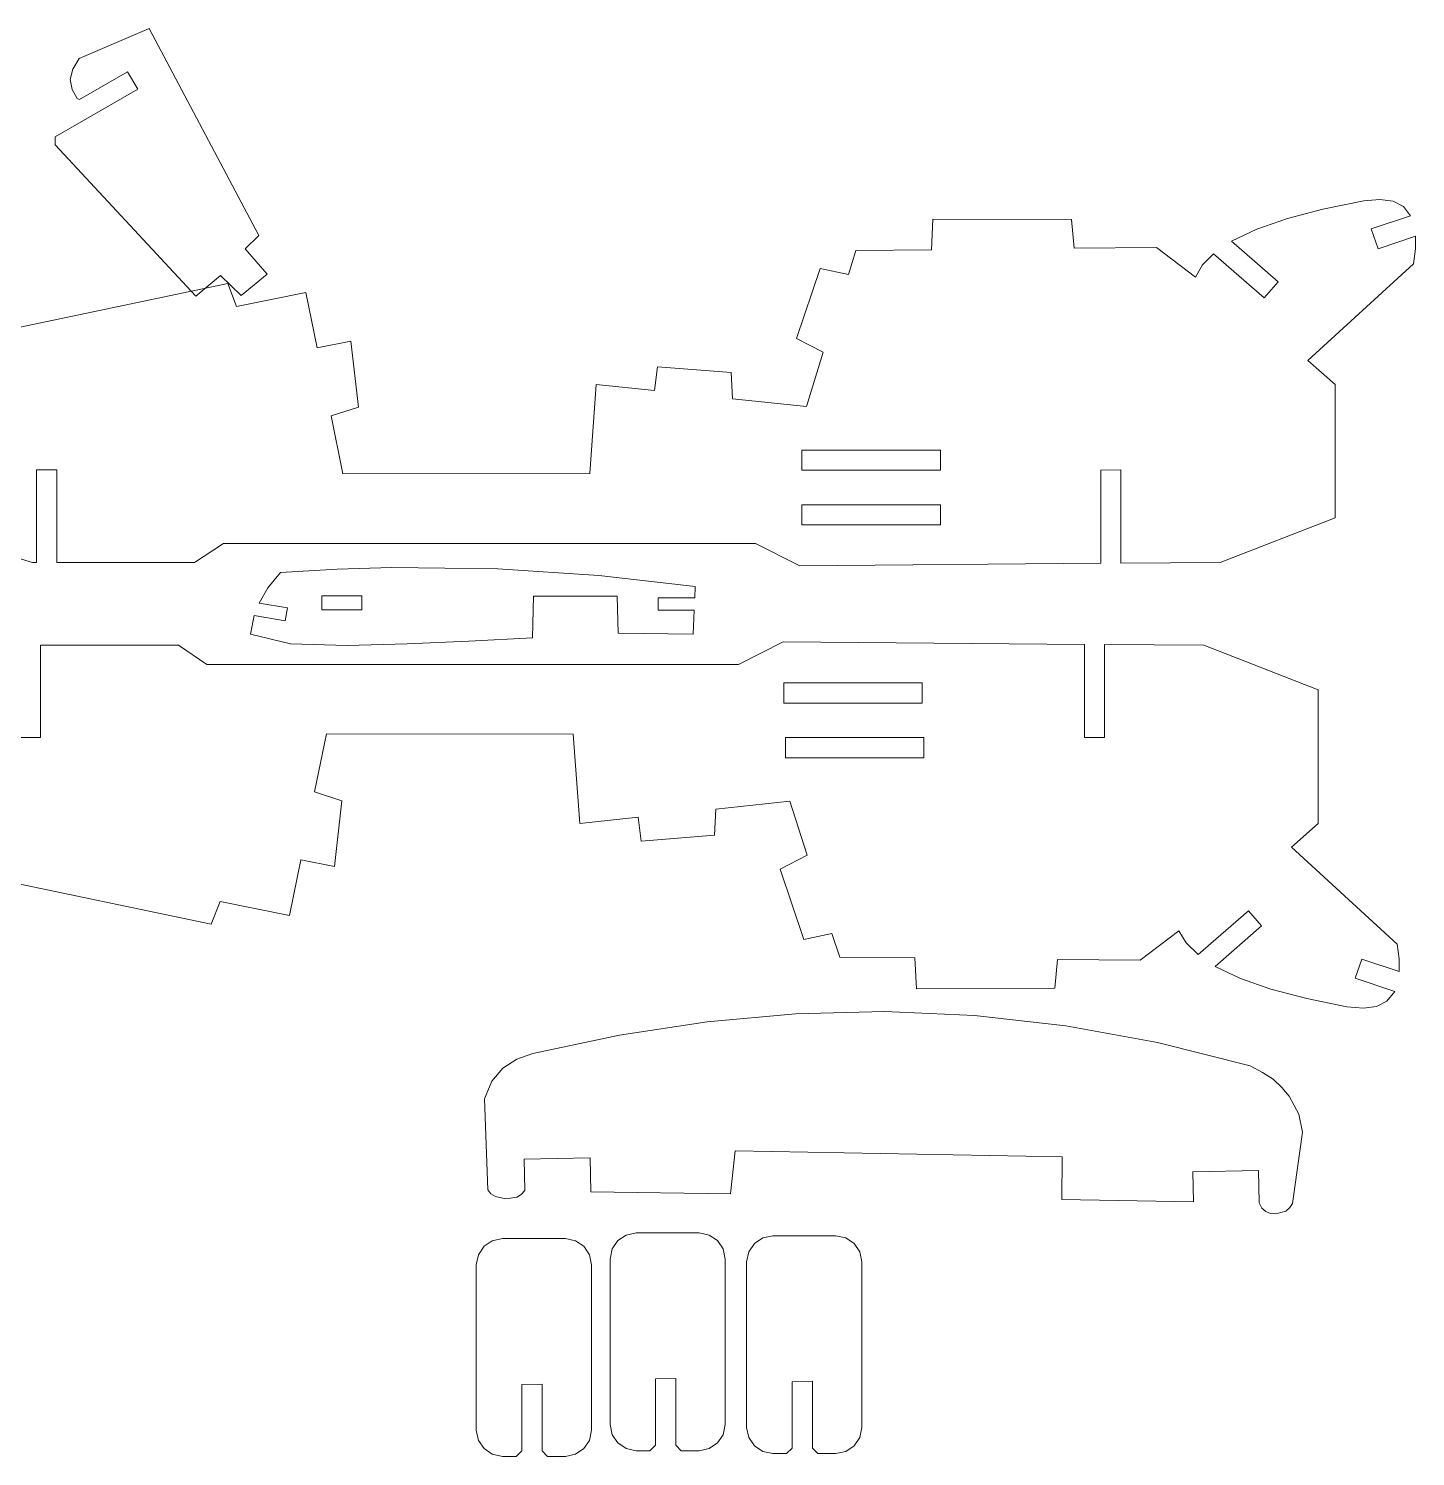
# Model space of a CAD drawing. Header units: millimetres. Extents: x -278 to 544, y 0 to 574.
# Drawn here: x -90.4 to 115.8, y 55.7 to 268.1 of the extents above; entities that cross this region are included whole.
import ezdxf

# ---------------------------------------------------------------- set-up
doc = ezdxf.new("R2010")
doc.units = ezdxf.units.MM
doc.header["$MEASUREMENT"] = 0
doc.layers.add('Camada 1', color=7, linetype='Continuous')

msp = doc.modelspace()

# ---------------------------------------------------------------- linework, layer by layer
at = {"layer": 'Camada 1', "color": 250, "lineweight": 9}
for points, knots in [([(-86.4839, 251.9844), (-86.4839, 251.9844), (-74.1992, 259.0551), (-74.1992, 259.0551), (-74.1992, 259.0551), (-74.1992, 259.0551), (-75.6957, 261.6552), (-75.6957, 261.6552), (-75.6957, 261.6552), (-75.6957, 261.6552), (-82.8592, 257.532), (-82.8592, 257.532), (-82.8592, 257.532), (-82.8592, 257.532), (-83.2064, 257.6768), (-83.2064, 257.6768), (-83.2064, 257.6768), (-83.2064, 257.6768), (-83.9664, 259.039), (-83.9664, 259.039), (-83.9664, 259.039), (-83.9664, 259.039), (-84.2287, 260.5067), (-84.2287, 260.5067), (-84.2287, 260.5067), (-84.2287, 260.5067), (-83.8389, 262.0469), (-83.8389, 262.0469), (-83.8389, 262.0469), (-83.8389, 262.0469), (-82.9174, 263.6345), (-82.9174, 263.6345), (-82.9174, 263.6345), (-82.9174, 263.6345), (-72.4813, 268.077), (-72.4813, 268.077), (-72.4813, 268.077), (-72.4813, 268.077), (-56.1835, 237.307), (-56.1835, 237.307), (-56.1835, 237.307), (-56.1835, 237.307), (-58.197, 235.3292), (-58.197, 235.3292), (-58.197, 235.3292), (-58.197, 235.3292), (-54.9692, 231.5531), (-54.9692, 231.5531), (-54.9692, 231.5531), (-54.9692, 231.5531), (-58.836, 228.4042), (-58.836, 228.4042), (-58.836, 228.4042), (-58.836, 228.4042), (-61.8989, 231.3698), (-61.8989, 231.3698), (-61.8989, 231.3698), (-61.8989, 231.3698), (-65.5517, 228.2998), (-65.5517, 228.2998), (-65.5517, 228.2998), (-65.5517, 228.2998), (-86.4986, 250.7889), (-86.4986, 250.7889), (-86.4986, 250.7889), (-86.4986, 250.7889), (-86.4839, 251.9844), (-86.4839, 251.9844)], [0, 0, 0, 0, 0.05555556, 0.05555556, 0.05555556, 0.05555556, 0.11111111, 0.11111111, 0.11111111, 0.11111111, 0.16666667, 0.16666667, 0.16666667, 0.16666667, 0.22222222, 0.22222222, 0.22222222, 0.22222222, 0.27777778, 0.27777778, 0.27777778, 0.27777778, 0.33333333, 0.33333333, 0.33333333, 0.33333333, 0.38888889, 0.38888889, 0.38888889, 0.38888889, 0.44444444, 0.44444444, 0.44444444, 0.44444444, 0.5, 0.5, 0.5, 0.5, 0.55555556, 0.55555556, 0.55555556, 0.55555556, 0.61111111, 0.61111111, 0.61111111, 0.61111111, 0.66666667, 0.66666667, 0.66666667, 0.66666667, 0.72222222, 0.72222222, 0.72222222, 0.72222222, 0.77777778, 0.77777778, 0.77777778, 0.77777778, 0.83333333, 0.83333333, 0.83333333, 0.83333333, 0.88888889, 0.88888889, 0.88888889, 0.88888889, 1, 1, 1, 1]), ([(-93.5547, 223.2935), (-93.5547, 223.2935), (-60.7992, 230.1455), (-60.7992, 230.1455), (-60.7992, 230.1455), (-60.7992, 230.1455), (-59.5032, 226.76), (-59.5032, 226.76), (-59.5032, 226.76), (-59.5032, 226.76), (-49.1847, 228.8495), (-49.1847, 228.8495), (-49.1847, 228.8495), (-49.1847, 228.8495), (-47.5182, 220.6205), (-47.5182, 220.6205), (-47.5182, 220.6205), (-47.5182, 220.6205), (-42.5172, 221.573), (-42.5172, 221.573), (-42.5172, 221.573), (-42.5172, 221.573), (-41.3532, 211.784), (-41.3532, 211.784), (-41.3532, 211.784), (-41.3532, 211.784), (-45.4542, 210.488), (-45.4542, 210.488), (-45.4542, 210.488), (-45.4542, 210.488), (-43.6812, 201.8615), (-43.6812, 201.8615), (-43.6812, 201.8615), (-43.6812, 201.8615), (-6.9837, 201.9155), (-6.9837, 201.9155), (-6.9837, 201.9155), (-6.9837, 201.9155), (-6.0312, 215.171), (-6.0312, 215.171), (-6.0312, 215.171), (-6.0312, 215.171), (2.6478, 214.271), (2.6478, 214.271), (2.6478, 214.271), (2.6478, 214.271), (3.0963, 217.79), (3.0963, 217.79), (3.0963, 217.79), (3.0963, 217.79), (14.0508, 216.917), (14.0508, 216.917), (14.0508, 216.917), (14.0508, 216.917), (14.2353, 213.0275), (14.2353, 213.0275), (14.2353, 213.0275), (14.2353, 213.0275), (25.2423, 211.8905), (25.2423, 211.8905), (25.2423, 211.8905), (25.2423, 211.8905), (27.7563, 219.9335), (27.7563, 219.9335), (27.7563, 219.9335), (27.7563, 219.9335), (23.7603, 221.9705), (23.7603, 221.9705), (23.7603, 221.9705), (23.7603, 221.9705), (27.3063, 232.421), (27.3063, 232.421), (27.3063, 232.421), (27.3063, 232.421), (31.5138, 231.5225), (31.5138, 231.5225), (31.5138, 231.5225), (31.5138, 231.5225), (32.5983, 235.067), (32.5983, 235.067), (32.5983, 235.067), (32.5983, 235.067), (43.8423, 235.1735), (43.8423, 235.1735), (43.8423, 235.1735), (43.8423, 235.1735), (44.0283, 239.75), (44.0283, 239.75), (44.0283, 239.75), (44.0283, 239.75), (64.6398, 239.6705), (64.6398, 239.6705), (64.6398, 239.6705), (64.6398, 239.6705), (65.0628, 235.4105), (65.0628, 235.4105), (65.0628, 235.4105), (65.0628, 235.4105), (77.3133, 235.517), (77.3133, 235.517), (77.3133, 235.517), (77.3133, 235.517), (83.1063, 231.125), (83.1063, 231.125), (83.1063, 231.125), (83.1063, 231.125), (84.1653, 232.9235), (84.1653, 232.9235), (84.1653, 232.9235), (84.1653, 232.9235), (85.7793, 234.5915), (85.7793, 234.5915), (85.7793, 234.5915), (85.7793, 234.5915), (93.3198, 228.029), (93.3198, 228.029), (93.3198, 228.029), (93.3198, 228.029), (95.4108, 230.411), (95.4108, 230.411), (95.4108, 230.411), (95.4108, 230.411), (88.4778, 236.4425), (88.4778, 236.4425), (88.4778, 236.4425), (88.4778, 236.4425), (92.2353, 238.2425), (92.2353, 238.2425), (92.2353, 238.2425), (92.2353, 238.2425), (96.7593, 239.8295), (96.7593, 239.8295), (96.7593, 239.8295), (96.7593, 239.8295), (102.0513, 241.205), (102.0513, 241.205), (102.0513, 241.205), (102.0513, 241.205), (108.1098, 242.4485), (108.1098, 242.4485), (108.1098, 242.4485), (108.1098, 242.4485), (110.5173, 242.6615), (110.5173, 242.6615), (110.5173, 242.6615), (110.5173, 242.6615), (112.5018, 242.396), (112.5018, 242.396), (112.5018, 242.396), (112.5018, 242.396), (114.0108, 241.6025), (114.0108, 241.6025), (114.0108, 241.6025), (114.0108, 241.6025), (115.0953, 240.2525), (115.0953, 240.2525), (115.0953, 240.2525), (115.0953, 240.2525), (109.2483, 238.295), (109.2483, 238.295), (109.2483, 238.295), (109.2483, 238.295), (110.2533, 235.3325), (110.2533, 235.3325), (110.2533, 235.3325), (110.2533, 235.3325), (115.8093, 237.2105), (115.8093, 237.2105), (115.8093, 237.2105), (115.8093, 237.2105), (115.8093, 235.3055), (115.8093, 235.3055), (115.8093, 235.3055), (115.8093, 235.3055), (115.5183, 233.1095), (115.5183, 233.1095), (115.5183, 233.1095), (115.5183, 233.1095), (99.8283, 218.7155), (99.8283, 218.7155), (99.8283, 218.7155), (99.8283, 218.7155), (103.8498, 215.171), (103.8498, 215.171), (103.8498, 215.171), (103.8498, 215.171), (103.8498, 195.3005), (103.8498, 195.3005), (103.8498, 195.3005), (103.8498, 195.3005), (86.7843, 188.66), (86.7843, 188.66), (86.7843, 188.66), (86.7843, 188.66), (72.0131, 188.5568), (72.0131, 188.5568), (72.0131, 188.5568), (72.0131, 188.5568), (72.0131, 202.4435), (72.0131, 202.4435), (72.0131, 202.4435), (72.0131, 202.4435), (69.0131, 202.4237), (69.0131, 202.4237), (69.0131, 202.4237), (69.0131, 202.4237), (69.0131, 188.5551), (69.0131, 188.5551), (69.0131, 188.5551), (69.0131, 188.5551), (24.2643, 188.183), (24.2643, 188.183), (24.2643, 188.183), (24.2643, 188.183), (17.6493, 191.5175), (17.6493, 191.5175), (17.6493, 191.5175), (17.6493, 191.5175), (-61.4607, 191.5175), (-61.4607, 191.5175), (-61.4607, 191.5175), (-61.4607, 191.5175), (-65.7477, 188.66), (-65.7477, 188.66), (-65.7477, 188.66), (-65.7477, 188.66), (-86.2339, 188.6732), (-86.2339, 188.6732), (-86.2339, 188.6732), (-86.2339, 188.6732), (-86.2339, 202.4435), (-86.2339, 202.4435), (-86.2339, 202.4435), (-86.2339, 202.4435), (-89.2339, 202.4435), (-89.2339, 202.4435), (-89.2339, 202.4435), (-89.2339, 202.4435), (-89.2339, 188.66), (-89.2339, 188.66), (-89.2339, 188.66), (-89.2339, 188.66), (-89.8512, 188.66), (-89.8512, 188.66), (-89.8512, 188.66), (-89.8512, 188.66), (-116.4147, 196.703), (-116.4147, 196.703), (-116.4147, 196.703), (-116.4147, 196.703), (-116.4147, 215.171), (-116.4147, 215.171), (-116.4147, 215.171), (-116.4147, 215.171), (-93.5547, 219.722), (-93.5547, 219.722), (-93.5547, 219.722), (-93.5547, 219.722), (-93.5547, 223.2935), (-93.5547, 223.2935)], [0, 0, 0, 0, 0.01515152, 0.01515152, 0.01515152, 0.01515152, 0.03030303, 0.03030303, 0.03030303, 0.03030303, 0.04545455, 0.04545455, 0.04545455, 0.04545455, 0.06060606, 0.06060606, 0.06060606, 0.06060606, 0.07575758, 0.07575758, 0.07575758, 0.07575758, 0.09090909, 0.09090909, 0.09090909, 0.09090909, 0.10606061, 0.10606061, 0.10606061, 0.10606061, 0.12121212, 0.12121212, 0.12121212, 0.12121212, 0.13636364, 0.13636364, 0.13636364, 0.13636364, 0.15151515, 0.15151515, 0.15151515, 0.15151515, 0.16666667, 0.16666667, 0.16666667, 0.16666667, 0.18181818, 0.18181818, 0.18181818, 0.18181818, 0.1969697, 0.1969697, 0.1969697, 0.1969697, 0.21212121, 0.21212121, 0.21212121, 0.21212121, 0.22727273, 0.22727273, 0.22727273, 0.22727273, 0.24242424, 0.24242424, 0.24242424, 0.24242424, 0.25757576, 0.25757576, 0.25757576, 0.25757576, 0.27272727, 0.27272727, 0.27272727, 0.27272727, 0.28787879, 0.28787879, 0.28787879, 0.28787879, 0.3030303, 0.3030303, 0.3030303, 0.3030303, 0.31818182, 0.31818182, 0.31818182, 0.31818182, 0.33333333, 0.33333333, 0.33333333, 0.33333333, 0.34848485, 0.34848485, 0.34848485, 0.34848485, 0.36363636, 0.36363636, 0.36363636, 0.36363636, 0.37878788, 0.37878788, 0.37878788, 0.37878788, 0.39393939, 0.39393939, 0.39393939, 0.39393939, 0.40909091, 0.40909091, 0.40909091, 0.40909091, 0.42424242, 0.42424242, 0.42424242, 0.42424242, 0.43939394, 0.43939394, 0.43939394, 0.43939394, 0.45454545, 0.45454545, 0.45454545, 0.45454545, 0.46969697, 0.46969697, 0.46969697, 0.46969697, 0.48484848, 0.48484848, 0.48484848, 0.48484848, 0.5, 0.5, 0.5, 0.5, 0.51515152, 0.51515152, 0.51515152, 0.51515152, 0.53030303, 0.53030303, 0.53030303, 0.53030303, 0.54545455, 0.54545455, 0.54545455, 0.54545455, 0.56060606, 0.56060606, 0.56060606, 0.56060606, 0.57575758, 0.57575758, 0.57575758, 0.57575758, 0.59090909, 0.59090909, 0.59090909, 0.59090909, 0.60606061, 0.60606061, 0.60606061, 0.60606061, 0.62121212, 0.62121212, 0.62121212, 0.62121212, 0.63636364, 0.63636364, 0.63636364, 0.63636364, 0.65151515, 0.65151515, 0.65151515, 0.65151515, 0.66666667, 0.66666667, 0.66666667, 0.66666667, 0.68181818, 0.68181818, 0.68181818, 0.68181818, 0.6969697, 0.6969697, 0.6969697, 0.6969697, 0.71212121, 0.71212121, 0.71212121, 0.71212121, 0.72727273, 0.72727273, 0.72727273, 0.72727273, 0.74242424, 0.74242424, 0.74242424, 0.74242424, 0.75757576, 0.75757576, 0.75757576, 0.75757576, 0.77272727, 0.77272727, 0.77272727, 0.77272727, 0.78787879, 0.78787879, 0.78787879, 0.78787879, 0.8030303, 0.8030303, 0.8030303, 0.8030303, 0.81818182, 0.81818182, 0.81818182, 0.81818182, 0.83333333, 0.83333333, 0.83333333, 0.83333333, 0.84848485, 0.84848485, 0.84848485, 0.84848485, 0.86363636, 0.86363636, 0.86363636, 0.86363636, 0.87878788, 0.87878788, 0.87878788, 0.87878788, 0.89393939, 0.89393939, 0.89393939, 0.89393939, 0.90909091, 0.90909091, 0.90909091, 0.90909091, 0.92424242, 0.92424242, 0.92424242, 0.92424242, 0.93939394, 0.93939394, 0.93939394, 0.93939394, 0.95454545, 0.95454545, 0.95454545, 0.95454545, 0.96969697, 0.96969697, 0.96969697, 0.96969697, 1, 1, 1, 1]), ([(24.5553, 205.3993), (24.5553, 205.3993), (45.1653, 205.3993), (45.1653, 205.3993), (45.1653, 205.3993), (45.1653, 205.3993), (45.1653, 202.3993), (45.1653, 202.3993), (45.1653, 202.3993), (45.1653, 202.3993), (24.5553, 202.3993), (24.5553, 202.3993), (24.5553, 202.3993), (24.5553, 202.3993), (24.5553, 205.3993), (24.5553, 205.3993)], [0, 0, 0, 0, 0.2, 0.2, 0.2, 0.2, 0.4, 0.4, 0.4, 0.4, 0.6, 0.6, 0.6, 0.6, 1, 1, 1, 1]), ([(24.5553, 197.2768), (24.5553, 197.2768), (45.1653, 197.2768), (45.1653, 197.2768), (45.1653, 197.2768), (45.1653, 197.2768), (45.1653, 194.2768), (45.1653, 194.2768), (45.1653, 194.2768), (45.1653, 194.2768), (24.5553, 194.2768), (24.5553, 194.2768), (24.5553, 194.2768), (24.5553, 194.2768), (24.5553, 197.2768), (24.5553, 197.2768)], [0, 0, 0, 0, 0.2, 0.2, 0.2, 0.2, 0.4, 0.4, 0.4, 0.4, 0.6, 0.6, 0.6, 0.6, 1, 1, 1, 1]), ([(-52.9808, 187.1782), (-52.9808, 187.1782), (-44.5418, 187.7077), (-44.5418, 187.7077), (-44.5418, 187.7077), (-44.5418, 187.7077), (-36.4193, 187.9462), (-36.4193, 187.9462), (-36.4193, 187.9462), (-36.4193, 187.9462), (-20.6498, 187.7602), (-20.6498, 187.7602), (-20.6498, 187.7602), (-20.6498, 187.7602), (-5.6483, 186.7552), (-5.6483, 186.7552), (-5.6483, 186.7552), (-5.6483, 186.7552), (8.7187, 185.0887), (8.7187, 185.0887), (8.7187, 185.0887), (8.7187, 185.0887), (8.6392, 183.4477), (8.6392, 183.4477), (8.6392, 183.4477), (8.6392, 183.4477), (3.1897, 183.4477), (3.1897, 183.4477), (3.1897, 183.4477), (3.1897, 183.4477), (3.1897, 181.5697), (3.1897, 181.5697), (3.1897, 181.5697), (3.1897, 181.5697), (8.5342, 181.5697), (8.5342, 181.5697), (8.5342, 181.5697), (8.5342, 181.5697), (8.4022, 177.9967), (8.4022, 177.9967), (8.4022, 177.9967), (8.4022, 177.9967), (-2.7638, 178.1557), (-2.7638, 178.1557), (-2.7638, 178.1557), (-2.7638, 178.1557), (-2.9228, 183.6592), (-2.9228, 183.6592), (-2.9228, 183.6592), (-2.9228, 183.6592), (-15.3578, 183.6592), (-15.3578, 183.6592), (-15.3578, 183.6592), (-15.3578, 183.6592), (-15.4898, 177.4942), (-15.4898, 177.4942), (-15.4898, 177.4942), (-15.4898, 177.4942), (-24.9353, 176.9647), (-24.9353, 176.9647), (-24.9353, 176.9647), (-24.9353, 176.9647), (-34.1438, 176.5687), (-34.1438, 176.5687), (-34.1438, 176.5687), (-34.1438, 176.5687), (-43.0598, 176.3572), (-43.0598, 176.3572), (-43.0598, 176.3572), (-43.0598, 176.3572), (-51.5003, 176.5687), (-51.5003, 176.5687), (-51.5003, 176.5687), (-51.5003, 176.5687), (-57.4523, 177.9967), (-57.4523, 177.9967), (-57.4523, 177.9967), (-57.4523, 177.9967), (-56.8703, 180.8017), (-56.8703, 180.8017), (-56.8703, 180.8017), (-56.8703, 180.8017), (-52.2668, 180.0082), (-52.2668, 180.0082), (-52.2668, 180.0082), (-52.2668, 180.0082), (-51.9233, 181.9132), (-51.9233, 181.9132), (-51.9233, 181.9132), (-51.9233, 181.9132), (-56.1563, 182.6272), (-56.1563, 182.6272), (-56.1563, 182.6272), (-56.1563, 182.6272), (-54.8333, 184.9297), (-54.8333, 184.9297), (-54.8333, 184.9297), (-54.8333, 184.9297), (-52.9808, 187.1782), (-52.9808, 187.1782)], [0, 0, 0, 0, 0.03846154, 0.03846154, 0.03846154, 0.03846154, 0.07692308, 0.07692308, 0.07692308, 0.07692308, 0.11538462, 0.11538462, 0.11538462, 0.11538462, 0.15384615, 0.15384615, 0.15384615, 0.15384615, 0.19230769, 0.19230769, 0.19230769, 0.19230769, 0.23076923, 0.23076923, 0.23076923, 0.23076923, 0.26923077, 0.26923077, 0.26923077, 0.26923077, 0.30769231, 0.30769231, 0.30769231, 0.30769231, 0.34615385, 0.34615385, 0.34615385, 0.34615385, 0.38461538, 0.38461538, 0.38461538, 0.38461538, 0.42307692, 0.42307692, 0.42307692, 0.42307692, 0.46153846, 0.46153846, 0.46153846, 0.46153846, 0.5, 0.5, 0.5, 0.5, 0.53846154, 0.53846154, 0.53846154, 0.53846154, 0.57692308, 0.57692308, 0.57692308, 0.57692308, 0.61538462, 0.61538462, 0.61538462, 0.61538462, 0.65384615, 0.65384615, 0.65384615, 0.65384615, 0.69230769, 0.69230769, 0.69230769, 0.69230769, 0.73076923, 0.73076923, 0.73076923, 0.73076923, 0.76923077, 0.76923077, 0.76923077, 0.76923077, 0.80769231, 0.80769231, 0.80769231, 0.80769231, 0.84615385, 0.84615385, 0.84615385, 0.84615385, 0.88461538, 0.88461538, 0.88461538, 0.88461538, 0.92307692, 0.92307692, 0.92307692, 0.92307692, 1, 1, 1, 1]), ([(-46.8173, 183.7117), (-46.8173, 183.7117), (-40.8638, 183.7117), (-40.8638, 183.7117), (-40.8638, 183.7117), (-40.8638, 183.7117), (-40.8638, 181.6222), (-40.8638, 181.6222), (-40.8638, 181.6222), (-40.8638, 181.6222), (-46.8173, 181.6222), (-46.8173, 181.6222), (-46.8173, 181.6222), (-46.8173, 181.6222), (-46.8173, 183.7117), (-46.8173, 183.7117)], [0, 0, 0, 0, 0.2, 0.2, 0.2, 0.2, 0.4, 0.4, 0.4, 0.4, 0.6, 0.6, 0.6, 0.6, 1, 1, 1, 1]), ([(-118.8495, 149.8726), (-118.8495, 149.8726), (-118.8495, 168.3406), (-118.8495, 168.3406), (-118.8495, 168.3406), (-118.8495, 168.3406), (-92.337, 176.3836), (-92.337, 176.3836), (-92.337, 176.3836), (-92.337, 176.3836), (-91.6417, 176.3968), (-91.6417, 176.3968), (-91.6417, 176.3968), (-91.6417, 176.3968), (-91.6417, 162.6511), (-91.6417, 162.6511), (-91.6417, 162.6511), (-91.6417, 162.6511), (-88.6417, 162.6511), (-88.6417, 162.6511), (-88.6417, 162.6511), (-88.6417, 162.6511), (-88.6417, 176.3836), (-88.6417, 176.3836), (-88.6417, 176.3836), (-88.6417, 176.3836), (-68.1555, 176.3836), (-68.1555, 176.3836), (-68.1555, 176.3836), (-68.1555, 176.3836), (-63.921, 173.5261), (-63.921, 173.5261), (-63.921, 173.5261), (-63.921, 173.5261), (15.162, 173.5261), (15.162, 173.5261), (15.162, 173.5261), (15.162, 173.5261), (21.804, 176.8591), (21.804, 176.8591), (21.804, 176.8591), (21.804, 176.8591), (66.579, 176.4886), (66.579, 176.4886), (66.579, 176.4886), (66.579, 176.4886), (66.579, 162.6511), (66.579, 162.6511), (66.579, 162.6511), (66.579, 162.6511), (69.579, 162.6511), (69.579, 162.6511), (69.579, 162.6511), (69.579, 162.6511), (69.579, 176.4754), (69.579, 176.4754), (69.579, 176.4754), (69.579, 176.4754), (84.351, 176.3836), (84.351, 176.3836), (84.351, 176.3836), (84.351, 176.3836), (101.364, 169.7416), (101.364, 169.7416), (101.364, 169.7416), (101.364, 169.7416), (101.364, 149.8726), (101.364, 149.8726), (101.364, 149.8726), (101.364, 149.8726), (97.395, 146.3266), (97.395, 146.3266), (97.395, 146.3266), (97.395, 146.3266), (113.085, 131.9326), (113.085, 131.9326), (113.085, 131.9326), (113.085, 131.9326), (113.376, 129.7366), (113.376, 129.7366), (113.376, 129.7366), (113.376, 129.7366), (113.376, 127.8586), (113.376, 127.8586), (113.376, 127.8586), (113.376, 127.8586), (107.82, 129.7111), (107.82, 129.7111), (107.82, 129.7111), (107.82, 129.7111), (106.8554, 126.8705), (106.8554, 126.8705), (106.8554, 126.8705), (106.8554, 126.8705), (112.7198, 124.8677), (112.7198, 124.8677), (112.7198, 124.8677), (112.7198, 124.8677), (111.5505, 123.4396), (111.5505, 123.4396), (111.5505, 123.4396), (111.5505, 123.4396), (110.0415, 122.6461), (110.0415, 122.6461), (110.0415, 122.6461), (110.0415, 122.6461), (108.084, 122.3821), (108.084, 122.3821), (108.084, 122.3821), (108.084, 122.3821), (105.624, 122.5936), (105.624, 122.5936), (105.624, 122.5936), (105.624, 122.5936), (99.6435, 123.8371), (99.6435, 123.8371), (99.6435, 123.8371), (99.6435, 123.8371), (94.326, 125.2126), (94.326, 125.2126), (94.326, 125.2126), (94.326, 125.2126), (89.775, 126.7996), (89.775, 126.7996), (89.775, 126.7996), (89.775, 126.7996), (86.0445, 128.5996), (86.0445, 128.5996), (86.0445, 128.5996), (86.0445, 128.5996), (92.9235, 134.6326), (92.9235, 134.6326), (92.9235, 134.6326), (92.9235, 134.6326), (90.9591, 136.8983), (90.9591, 136.8983), (90.9591, 136.8983), (90.9591, 136.8983), (83.5085, 130.3674), (83.5085, 130.3674), (83.5085, 130.3674), (83.5085, 130.3674), (81.732, 132.1186), (81.732, 132.1186), (81.732, 132.1186), (81.732, 132.1186), (80.6205, 133.9171), (80.6205, 133.9171), (80.6205, 133.9171), (80.6205, 133.9171), (74.8785, 129.5251), (74.8785, 129.5251), (74.8785, 129.5251), (74.8785, 129.5251), (62.6025, 129.6316), (62.6025, 129.6316), (62.6025, 129.6316), (62.6025, 129.6316), (62.1795, 125.3716), (62.1795, 125.3716), (62.1795, 125.3716), (62.1795, 125.3716), (41.6205, 125.2921), (41.6205, 125.2921), (41.6205, 125.2921), (41.6205, 125.2921), (41.3565, 129.8701), (41.3565, 129.8701), (41.3565, 129.8701), (41.3565, 129.8701), (30.1905, 129.9751), (30.1905, 129.9751), (30.1905, 129.9751), (30.1905, 129.9751), (29.0265, 133.5211), (29.0265, 133.5211), (29.0265, 133.5211), (29.0265, 133.5211), (24.873, 132.6211), (24.873, 132.6211), (24.873, 132.6211), (24.873, 132.6211), (21.327, 143.0716), (21.327, 143.0716), (21.327, 143.0716), (21.327, 143.0716), (25.3485, 145.1356), (25.3485, 145.1356), (25.3485, 145.1356), (25.3485, 145.1356), (22.7565, 153.1786), (22.7565, 153.1786), (22.7565, 153.1786), (22.7565, 153.1786), (11.7765, 152.0146), (11.7765, 152.0146), (11.7765, 152.0146), (11.7765, 152.0146), (11.5905, 148.1251), (11.5905, 148.1251), (11.5905, 148.1251), (11.5905, 148.1251), (0.663, 147.2521), (0.663, 147.2521), (0.663, 147.2521), (0.663, 147.2521), (0.213, 150.7981), (0.213, 150.7981), (0.213, 150.7981), (0.213, 150.7981), (-8.4645, 149.8726), (-8.4645, 149.8726), (-8.4645, 149.8726), (-8.4645, 149.8726), (-9.444, 163.1281), (-9.444, 163.1281), (-9.444, 163.1281), (-9.444, 163.1281), (-46.1415, 163.1806), (-46.1415, 163.1806), (-46.1415, 163.1806), (-46.1415, 163.1806), (-47.8875, 154.5556), (-47.8875, 154.5556), (-47.8875, 154.5556), (-47.8875, 154.5556), (-43.839, 153.2581), (-43.839, 153.2581), (-43.839, 153.2581), (-43.839, 153.2581), (-44.9505, 143.4691), (-44.9505, 143.4691), (-44.9505, 143.4691), (-44.9505, 143.4691), (-49.9515, 144.4486), (-49.9515, 144.4486), (-49.9515, 144.4486), (-49.9515, 144.4486), (-51.645, 136.1926), (-51.645, 136.1926), (-51.645, 136.1926), (-51.645, 136.1926), (-61.9365, 138.2836), (-61.9365, 138.2836), (-61.9365, 138.2836), (-61.9365, 138.2836), (-63.2865, 134.8966), (-63.2865, 134.8966), (-63.2865, 134.8966), (-63.2865, 134.8966), (-96.015, 141.7486), (-96.015, 141.7486), (-96.015, 141.7486), (-96.015, 141.7486), (-95.9895, 145.3216), (-95.9895, 145.3216), (-95.9895, 145.3216), (-95.9895, 145.3216), (-118.8495, 149.8726), (-118.8495, 149.8726)], [0, 0, 0, 0, 0.01515152, 0.01515152, 0.01515152, 0.01515152, 0.03030303, 0.03030303, 0.03030303, 0.03030303, 0.04545455, 0.04545455, 0.04545455, 0.04545455, 0.06060606, 0.06060606, 0.06060606, 0.06060606, 0.07575758, 0.07575758, 0.07575758, 0.07575758, 0.09090909, 0.09090909, 0.09090909, 0.09090909, 0.10606061, 0.10606061, 0.10606061, 0.10606061, 0.12121212, 0.12121212, 0.12121212, 0.12121212, 0.13636364, 0.13636364, 0.13636364, 0.13636364, 0.15151515, 0.15151515, 0.15151515, 0.15151515, 0.16666667, 0.16666667, 0.16666667, 0.16666667, 0.18181818, 0.18181818, 0.18181818, 0.18181818, 0.1969697, 0.1969697, 0.1969697, 0.1969697, 0.21212121, 0.21212121, 0.21212121, 0.21212121, 0.22727273, 0.22727273, 0.22727273, 0.22727273, 0.24242424, 0.24242424, 0.24242424, 0.24242424, 0.25757576, 0.25757576, 0.25757576, 0.25757576, 0.27272727, 0.27272727, 0.27272727, 0.27272727, 0.28787879, 0.28787879, 0.28787879, 0.28787879, 0.3030303, 0.3030303, 0.3030303, 0.3030303, 0.31818182, 0.31818182, 0.31818182, 0.31818182, 0.33333333, 0.33333333, 0.33333333, 0.33333333, 0.34848485, 0.34848485, 0.34848485, 0.34848485, 0.36363636, 0.36363636, 0.36363636, 0.36363636, 0.37878788, 0.37878788, 0.37878788, 0.37878788, 0.39393939, 0.39393939, 0.39393939, 0.39393939, 0.40909091, 0.40909091, 0.40909091, 0.40909091, 0.42424242, 0.42424242, 0.42424242, 0.42424242, 0.43939394, 0.43939394, 0.43939394, 0.43939394, 0.45454545, 0.45454545, 0.45454545, 0.45454545, 0.46969697, 0.46969697, 0.46969697, 0.46969697, 0.48484848, 0.48484848, 0.48484848, 0.48484848, 0.5, 0.5, 0.5, 0.5, 0.51515152, 0.51515152, 0.51515152, 0.51515152, 0.53030303, 0.53030303, 0.53030303, 0.53030303, 0.54545455, 0.54545455, 0.54545455, 0.54545455, 0.56060606, 0.56060606, 0.56060606, 0.56060606, 0.57575758, 0.57575758, 0.57575758, 0.57575758, 0.59090909, 0.59090909, 0.59090909, 0.59090909, 0.60606061, 0.60606061, 0.60606061, 0.60606061, 0.62121212, 0.62121212, 0.62121212, 0.62121212, 0.63636364, 0.63636364, 0.63636364, 0.63636364, 0.65151515, 0.65151515, 0.65151515, 0.65151515, 0.66666667, 0.66666667, 0.66666667, 0.66666667, 0.68181818, 0.68181818, 0.68181818, 0.68181818, 0.6969697, 0.6969697, 0.6969697, 0.6969697, 0.71212121, 0.71212121, 0.71212121, 0.71212121, 0.72727273, 0.72727273, 0.72727273, 0.72727273, 0.74242424, 0.74242424, 0.74242424, 0.74242424, 0.75757576, 0.75757576, 0.75757576, 0.75757576, 0.77272727, 0.77272727, 0.77272727, 0.77272727, 0.78787879, 0.78787879, 0.78787879, 0.78787879, 0.8030303, 0.8030303, 0.8030303, 0.8030303, 0.81818182, 0.81818182, 0.81818182, 0.81818182, 0.83333333, 0.83333333, 0.83333333, 0.83333333, 0.84848485, 0.84848485, 0.84848485, 0.84848485, 0.86363636, 0.86363636, 0.86363636, 0.86363636, 0.87878788, 0.87878788, 0.87878788, 0.87878788, 0.89393939, 0.89393939, 0.89393939, 0.89393939, 0.90909091, 0.90909091, 0.90909091, 0.90909091, 0.92424242, 0.92424242, 0.92424242, 0.92424242, 0.93939394, 0.93939394, 0.93939394, 0.93939394, 0.95454545, 0.95454545, 0.95454545, 0.95454545, 0.96969697, 0.96969697, 0.96969697, 0.96969697, 1, 1, 1, 1]), ([(21.8835, 170.7789), (21.8835, 170.7789), (42.441, 170.7789), (42.441, 170.7789), (42.441, 170.7789), (42.441, 170.7789), (42.441, 167.7789), (42.441, 167.7789), (42.441, 167.7789), (42.441, 167.7789), (21.8835, 167.7789), (21.8835, 167.7789), (21.8835, 167.7789), (21.8835, 167.7789), (21.8835, 170.7789), (21.8835, 170.7789)], [0, 0, 0, 0, 0.2, 0.2, 0.2, 0.2, 0.4, 0.4, 0.4, 0.4, 0.6, 0.6, 0.6, 0.6, 1, 1, 1, 1]), ([(22.1205, 162.6429), (22.1205, 162.6429), (42.6795, 162.6429), (42.6795, 162.6429), (42.6795, 162.6429), (42.6795, 162.6429), (42.6795, 159.6429), (42.6795, 159.6429), (42.6795, 159.6429), (42.6795, 159.6429), (22.1205, 159.6429), (22.1205, 159.6429), (22.1205, 159.6429), (22.1205, 159.6429), (22.1205, 162.6429), (22.1205, 162.6429)], [0, 0, 0, 0, 0.2, 0.2, 0.2, 0.2, 0.4, 0.4, 0.4, 0.4, 0.6, 0.6, 0.6, 0.6, 1, 1, 1, 1]), ([(14.6576, 101.1922), (14.6576, 101.1922), (63.2949, 100.2935), (63.2949, 100.2935), (63.2949, 100.2935), (63.2949, 100.2935), (63.2199, 93.9377), (63.2199, 93.9377), (63.2199, 93.9377), (63.2199, 93.9377), (82.821, 93.5896), (82.821, 93.5896), (82.821, 93.5896), (82.821, 93.5896), (82.7017, 98.0627), (82.7017, 98.0627), (82.7017, 98.0627), (82.7017, 98.0627), (92.4719, 98.271), (92.4719, 98.271), (92.4719, 98.271), (92.4719, 98.271), (92.5919, 93.4431), (92.5919, 93.4431), (92.5919, 93.4431), (92.5919, 93.4431), (92.9535, 92.657), (92.9535, 92.657), (92.9535, 92.657), (92.9535, 92.657), (93.581, 92.1683), (93.581, 92.1683), (93.581, 92.1683), (93.581, 92.1683), (94.2712, 91.8691), (94.2712, 91.8691), (94.2712, 91.8691), (94.2712, 91.8691), (95.0633, 91.8008), (95.0633, 91.8008), (95.0633, 91.8008), (95.0633, 91.8008), (96.5187, 92.238), (96.5187, 92.238), (96.5187, 92.238), (96.5187, 92.238), (97.1088, 92.7405), (97.1088, 92.7405), (97.1088, 92.7405), (97.1088, 92.7405), (97.5065, 93.3428), (97.5065, 93.3428), (97.5065, 93.3428), (97.5065, 93.3428), (99.0293, 103.9777), (99.0293, 103.9777), (99.0293, 103.9777), (99.0293, 103.9777), (98.468, 106.6446), (98.468, 106.6446), (98.468, 106.6446), (98.468, 106.6446), (97.0257, 109.3186), (97.0257, 109.3186), (97.0257, 109.3186), (97.0257, 109.3186), (95.9424, 110.6072), (95.9424, 110.6072), (95.9424, 110.6072), (95.9424, 110.6072), (94.6557, 111.8281), (94.6557, 111.8281), (94.6557, 111.8281), (94.6557, 111.8281), (93.0617, 112.863), (93.0617, 112.863), (93.0617, 112.863), (93.0617, 112.863), (91.2474, 113.8111), (91.2474, 113.8111), (91.2474, 113.8111), (91.2474, 113.8111), (77.4297, 117.2923), (77.4297, 117.2923), (77.4297, 117.2923), (77.4297, 117.2923), (63.7986, 119.7918), (63.7986, 119.7918), (63.7986, 119.7918), (63.7986, 119.7918), (50.2589, 121.32), (50.2589, 121.32), (50.2589, 121.32), (50.2589, 121.32), (36.8668, 121.9015), (36.8668, 121.9015), (36.8668, 121.9015), (36.8668, 121.9015), (23.6379, 121.5563), (23.6379, 121.5563), (23.6379, 121.5563), (23.6379, 121.5563), (10.4751, 120.3712), (10.4751, 120.3712), (10.4751, 120.3712), (10.4751, 120.3712), (-2.5495, 118.3865), (-2.5495, 118.3865), (-2.5495, 118.3865), (-2.5495, 118.3865), (-15.4573, 115.6616), (-15.4573, 115.6616), (-15.4573, 115.6616), (-15.4573, 115.6616), (-17.8459, 114.8152), (-17.8459, 114.8152), (-17.8459, 114.8152), (-17.8459, 114.8152), (-19.9077, 113.4635), (-19.9077, 113.4635), (-19.9077, 113.4635), (-19.9077, 113.4635), (-21.5231, 111.5375), (-21.5231, 111.5375), (-21.5231, 111.5375), (-21.5231, 111.5375), (-22.6137, 108.927), (-22.6137, 108.927), (-22.6137, 108.927), (-22.6137, 108.927), (-22.1395, 95.4058), (-22.1395, 95.4058), (-22.1395, 95.4058), (-22.1395, 95.4058), (-21.6751, 94.8135), (-21.6751, 94.8135), (-21.6751, 94.8135), (-21.6751, 94.8135), (-21.0157, 94.401), (-21.0157, 94.401), (-21.0157, 94.401), (-21.0157, 94.401), (-19.4403, 94.0588), (-19.4403, 94.0588), (-19.4403, 94.0588), (-19.4403, 94.0588), (-17.787, 94.319), (-17.787, 94.319), (-17.787, 94.319), (-17.787, 94.319), (-17.1354, 94.7304), (-17.1354, 94.7304), (-17.1354, 94.7304), (-17.1354, 94.7304), (-16.6245, 95.3018), (-16.6245, 95.3018), (-16.6245, 95.3018), (-16.6245, 95.3018), (-16.7162, 99.9635), (-16.7162, 99.9635), (-16.7162, 99.9635), (-16.7162, 99.9635), (-6.9069, 100.1367), (-6.9069, 100.1367), (-6.9069, 100.1367), (-6.9069, 100.1367), (-6.8325, 95.1002), (-6.8325, 95.1002), (-6.8325, 95.1002), (-6.8325, 95.1002), (13.9663, 94.7818), (13.9663, 94.7818), (13.9663, 94.7818), (13.9663, 94.7818), (14.6576, 101.1922), (14.6576, 101.1922)], [0, 0, 0, 0, 0.02222222, 0.02222222, 0.02222222, 0.02222222, 0.04444444, 0.04444444, 0.04444444, 0.04444444, 0.06666667, 0.06666667, 0.06666667, 0.06666667, 0.08888889, 0.08888889, 0.08888889, 0.08888889, 0.11111111, 0.11111111, 0.11111111, 0.11111111, 0.13333333, 0.13333333, 0.13333333, 0.13333333, 0.15555556, 0.15555556, 0.15555556, 0.15555556, 0.17777778, 0.17777778, 0.17777778, 0.17777778, 0.2, 0.2, 0.2, 0.2, 0.22222222, 0.22222222, 0.22222222, 0.22222222, 0.24444444, 0.24444444, 0.24444444, 0.24444444, 0.26666667, 0.26666667, 0.26666667, 0.26666667, 0.28888889, 0.28888889, 0.28888889, 0.28888889, 0.31111111, 0.31111111, 0.31111111, 0.31111111, 0.33333333, 0.33333333, 0.33333333, 0.33333333, 0.35555556, 0.35555556, 0.35555556, 0.35555556, 0.37777778, 0.37777778, 0.37777778, 0.37777778, 0.4, 0.4, 0.4, 0.4, 0.42222222, 0.42222222, 0.42222222, 0.42222222, 0.44444444, 0.44444444, 0.44444444, 0.44444444, 0.46666667, 0.46666667, 0.46666667, 0.46666667, 0.48888889, 0.48888889, 0.48888889, 0.48888889, 0.51111111, 0.51111111, 0.51111111, 0.51111111, 0.53333333, 0.53333333, 0.53333333, 0.53333333, 0.55555556, 0.55555556, 0.55555556, 0.55555556, 0.57777778, 0.57777778, 0.57777778, 0.57777778, 0.6, 0.6, 0.6, 0.6, 0.62222222, 0.62222222, 0.62222222, 0.62222222, 0.64444444, 0.64444444, 0.64444444, 0.64444444, 0.66666667, 0.66666667, 0.66666667, 0.66666667, 0.68888889, 0.68888889, 0.68888889, 0.68888889, 0.71111111, 0.71111111, 0.71111111, 0.71111111, 0.73333333, 0.73333333, 0.73333333, 0.73333333, 0.75555556, 0.75555556, 0.75555556, 0.75555556, 0.77777778, 0.77777778, 0.77777778, 0.77777778, 0.8, 0.8, 0.8, 0.8, 0.82222222, 0.82222222, 0.82222222, 0.82222222, 0.84444444, 0.84444444, 0.84444444, 0.84444444, 0.86666667, 0.86666667, 0.86666667, 0.86666667, 0.88888889, 0.88888889, 0.88888889, 0.88888889, 0.91111111, 0.91111111, 0.91111111, 0.91111111, 0.93333333, 0.93333333, 0.93333333, 0.93333333, 0.95555556, 0.95555556, 0.95555556, 0.95555556, 1, 1, 1, 1]), ([(-10.6067, 55.7451), (-10.6067, 55.7451), (-13.2782, 55.7451), (-13.2782, 55.7451), (-13.2782, 55.7451), (-13.2782, 55.7451), (-14.0785, 56.5644), (-14.0785, 56.5644), (-14.0785, 56.5644), (-14.0785, 56.5644), (-14.0785, 66.5094), (-14.0785, 66.5094), (-14.0785, 66.5094), (-14.0785, 66.5094), (-17.0785, 66.4341), (-17.0785, 66.4341), (-17.0785, 66.4341), (-17.0785, 66.4341), (-17.0785, 56.5644), (-17.0785, 56.5644), (-17.0785, 56.5644), (-17.0785, 56.5644), (-17.9357, 55.7451), (-17.9357, 55.7451), (-17.9357, 55.7451), (-17.9357, 55.7451), (-19.9727, 55.7451), (-19.9727, 55.7451), (-19.9727, 55.7451), (-19.9727, 55.7451), (-21.4802, 56.0631), (-21.4802, 56.0631), (-21.4802, 56.0631), (-21.4802, 56.0631), (-22.6982, 56.9091), (-22.6982, 56.9091), (-22.6982, 56.9091), (-22.6982, 56.9091), (-23.5442, 58.1256), (-23.5442, 58.1256), (-23.5442, 58.1256), (-23.5442, 58.1256), (-23.8622, 59.6346), (-23.8622, 59.6346), (-23.8622, 59.6346), (-23.8622, 59.6346), (-23.8622, 84.2406), (-23.8622, 84.2406), (-23.8622, 84.2406), (-23.8622, 84.2406), (-23.5442, 85.7481), (-23.5442, 85.7481), (-23.5442, 85.7481), (-23.5442, 85.7481), (-22.6982, 86.9916), (-22.6982, 86.9916), (-22.6982, 86.9916), (-22.6982, 86.9916), (-21.4802, 87.8121), (-21.4802, 87.8121), (-21.4802, 87.8121), (-21.4802, 87.8121), (-19.9727, 88.1301), (-19.9727, 88.1301), (-19.9727, 88.1301), (-19.9727, 88.1301), (-10.6067, 88.1301), (-10.6067, 88.1301), (-10.6067, 88.1301), (-10.6067, 88.1301), (-9.0977, 87.8121), (-9.0977, 87.8121), (-9.0977, 87.8121), (-9.0977, 87.8121), (-7.8542, 86.9916), (-7.8542, 86.9916), (-7.8542, 86.9916), (-7.8542, 86.9916), (-7.0352, 85.7481), (-7.0352, 85.7481), (-7.0352, 85.7481), (-7.0352, 85.7481), (-6.7172, 84.2406), (-6.7172, 84.2406), (-6.7172, 84.2406), (-6.7172, 84.2406), (-6.7172, 59.6346), (-6.7172, 59.6346), (-6.7172, 59.6346), (-6.7172, 59.6346), (-7.0352, 58.1256), (-7.0352, 58.1256), (-7.0352, 58.1256), (-7.0352, 58.1256), (-7.8542, 56.9091), (-7.8542, 56.9091), (-7.8542, 56.9091), (-7.8542, 56.9091), (-9.0977, 56.0631), (-9.0977, 56.0631), (-9.0977, 56.0631), (-9.0977, 56.0631), (-10.6067, 55.7451), (-10.6067, 55.7451)], [0, 0, 0, 0, 0.03703704, 0.03703704, 0.03703704, 0.03703704, 0.07407407, 0.07407407, 0.07407407, 0.07407407, 0.11111111, 0.11111111, 0.11111111, 0.11111111, 0.14814815, 0.14814815, 0.14814815, 0.14814815, 0.18518519, 0.18518519, 0.18518519, 0.18518519, 0.22222222, 0.22222222, 0.22222222, 0.22222222, 0.25925926, 0.25925926, 0.25925926, 0.25925926, 0.2962963, 0.2962963, 0.2962963, 0.2962963, 0.33333333, 0.33333333, 0.33333333, 0.33333333, 0.37037037, 0.37037037, 0.37037037, 0.37037037, 0.40740741, 0.40740741, 0.40740741, 0.40740741, 0.44444444, 0.44444444, 0.44444444, 0.44444444, 0.48148148, 0.48148148, 0.48148148, 0.48148148, 0.51851852, 0.51851852, 0.51851852, 0.51851852, 0.55555556, 0.55555556, 0.55555556, 0.55555556, 0.59259259, 0.59259259, 0.59259259, 0.59259259, 0.62962963, 0.62962963, 0.62962963, 0.62962963, 0.66666667, 0.66666667, 0.66666667, 0.66666667, 0.7037037, 0.7037037, 0.7037037, 0.7037037, 0.74074074, 0.74074074, 0.74074074, 0.74074074, 0.77777778, 0.77777778, 0.77777778, 0.77777778, 0.81481481, 0.81481481, 0.81481481, 0.81481481, 0.85185185, 0.85185185, 0.85185185, 0.85185185, 0.88888889, 0.88888889, 0.88888889, 0.88888889, 0.92592593, 0.92592593, 0.92592593, 0.92592593, 1, 1, 1, 1]), ([(9.29, 56.5918), (9.29, 56.5918), (6.6185, 56.5918), (6.6185, 56.5918), (6.6185, 56.5918), (6.6185, 56.5918), (5.8182, 57.4111), (5.8182, 57.4111), (5.8182, 57.4111), (5.8182, 57.4111), (5.8182, 67.3561), (5.8182, 67.3561), (5.8182, 67.3561), (5.8182, 67.3561), (2.8182, 67.2808), (2.8182, 67.2808), (2.8182, 67.2808), (2.8182, 67.2808), (2.8182, 57.4111), (2.8182, 57.4111), (2.8182, 57.4111), (2.8182, 57.4111), (1.961, 56.5918), (1.961, 56.5918), (1.961, 56.5918), (1.961, 56.5918), (-0.076, 56.5918), (-0.076, 56.5918), (-0.076, 56.5918), (-0.076, 56.5918), (-1.5835, 56.9098), (-1.5835, 56.9098), (-1.5835, 56.9098), (-1.5835, 56.9098), (-2.8015, 57.7558), (-2.8015, 57.7558), (-2.8015, 57.7558), (-2.8015, 57.7558), (-3.6475, 58.9723), (-3.6475, 58.9723), (-3.6475, 58.9723), (-3.6475, 58.9723), (-3.9655, 60.4813), (-3.9655, 60.4813), (-3.9655, 60.4813), (-3.9655, 60.4813), (-3.9655, 85.0873), (-3.9655, 85.0873), (-3.9655, 85.0873), (-3.9655, 85.0873), (-3.6475, 86.5948), (-3.6475, 86.5948), (-3.6475, 86.5948), (-3.6475, 86.5948), (-2.8015, 87.8383), (-2.8015, 87.8383), (-2.8015, 87.8383), (-2.8015, 87.8383), (-1.5835, 88.6588), (-1.5835, 88.6588), (-1.5835, 88.6588), (-1.5835, 88.6588), (-0.076, 88.9768), (-0.076, 88.9768), (-0.076, 88.9768), (-0.076, 88.9768), (9.29, 88.9768), (9.29, 88.9768), (9.29, 88.9768), (9.29, 88.9768), (10.799, 88.6588), (10.799, 88.6588), (10.799, 88.6588), (10.799, 88.6588), (12.0425, 87.8383), (12.0425, 87.8383), (12.0425, 87.8383), (12.0425, 87.8383), (12.8615, 86.5948), (12.8615, 86.5948), (12.8615, 86.5948), (12.8615, 86.5948), (13.1795, 85.0873), (13.1795, 85.0873), (13.1795, 85.0873), (13.1795, 85.0873), (13.1795, 60.4813), (13.1795, 60.4813), (13.1795, 60.4813), (13.1795, 60.4813), (12.8615, 58.9723), (12.8615, 58.9723), (12.8615, 58.9723), (12.8615, 58.9723), (12.0425, 57.7558), (12.0425, 57.7558), (12.0425, 57.7558), (12.0425, 57.7558), (10.799, 56.9098), (10.799, 56.9098), (10.799, 56.9098), (10.799, 56.9098), (9.29, 56.5918), (9.29, 56.5918)], [0, 0, 0, 0, 0.03703704, 0.03703704, 0.03703704, 0.03703704, 0.07407407, 0.07407407, 0.07407407, 0.07407407, 0.11111111, 0.11111111, 0.11111111, 0.11111111, 0.14814815, 0.14814815, 0.14814815, 0.14814815, 0.18518519, 0.18518519, 0.18518519, 0.18518519, 0.22222222, 0.22222222, 0.22222222, 0.22222222, 0.25925926, 0.25925926, 0.25925926, 0.25925926, 0.2962963, 0.2962963, 0.2962963, 0.2962963, 0.33333333, 0.33333333, 0.33333333, 0.33333333, 0.37037037, 0.37037037, 0.37037037, 0.37037037, 0.40740741, 0.40740741, 0.40740741, 0.40740741, 0.44444444, 0.44444444, 0.44444444, 0.44444444, 0.48148148, 0.48148148, 0.48148148, 0.48148148, 0.51851852, 0.51851852, 0.51851852, 0.51851852, 0.55555556, 0.55555556, 0.55555556, 0.55555556, 0.59259259, 0.59259259, 0.59259259, 0.59259259, 0.62962963, 0.62962963, 0.62962963, 0.62962963, 0.66666667, 0.66666667, 0.66666667, 0.66666667, 0.7037037, 0.7037037, 0.7037037, 0.7037037, 0.74074074, 0.74074074, 0.74074074, 0.74074074, 0.77777778, 0.77777778, 0.77777778, 0.77777778, 0.81481481, 0.81481481, 0.81481481, 0.81481481, 0.85185185, 0.85185185, 0.85185185, 0.85185185, 0.88888889, 0.88888889, 0.88888889, 0.88888889, 0.92592593, 0.92592593, 0.92592593, 0.92592593, 1, 1, 1, 1]), ([(29.61, 56.1684), (29.61, 56.1684), (26.9385, 56.1684), (26.9385, 56.1684), (26.9385, 56.1684), (26.9385, 56.1684), (26.1382, 56.9877), (26.1382, 56.9877), (26.1382, 56.9877), (26.1382, 56.9877), (26.1382, 66.9327), (26.1382, 66.9327), (26.1382, 66.9327), (26.1382, 66.9327), (23.1382, 66.8574), (23.1382, 66.8574), (23.1382, 66.8574), (23.1382, 66.8574), (23.1382, 56.9877), (23.1382, 56.9877), (23.1382, 56.9877), (23.1382, 56.9877), (22.281, 56.1684), (22.281, 56.1684), (22.281, 56.1684), (22.281, 56.1684), (20.244, 56.1684), (20.244, 56.1684), (20.244, 56.1684), (20.244, 56.1684), (18.7365, 56.4864), (18.7365, 56.4864), (18.7365, 56.4864), (18.7365, 56.4864), (17.5185, 57.3324), (17.5185, 57.3324), (17.5185, 57.3324), (17.5185, 57.3324), (16.6725, 58.5489), (16.6725, 58.5489), (16.6725, 58.5489), (16.6725, 58.5489), (16.3545, 60.0579), (16.3545, 60.0579), (16.3545, 60.0579), (16.3545, 60.0579), (16.3545, 84.6639), (16.3545, 84.6639), (16.3545, 84.6639), (16.3545, 84.6639), (16.6725, 86.1714), (16.6725, 86.1714), (16.6725, 86.1714), (16.6725, 86.1714), (17.5185, 87.4149), (17.5185, 87.4149), (17.5185, 87.4149), (17.5185, 87.4149), (18.7365, 88.2354), (18.7365, 88.2354), (18.7365, 88.2354), (18.7365, 88.2354), (20.244, 88.5534), (20.244, 88.5534), (20.244, 88.5534), (20.244, 88.5534), (29.61, 88.5534), (29.61, 88.5534), (29.61, 88.5534), (29.61, 88.5534), (31.119, 88.2354), (31.119, 88.2354), (31.119, 88.2354), (31.119, 88.2354), (32.3625, 87.4149), (32.3625, 87.4149), (32.3625, 87.4149), (32.3625, 87.4149), (33.1815, 86.1714), (33.1815, 86.1714), (33.1815, 86.1714), (33.1815, 86.1714), (33.4995, 84.6639), (33.4995, 84.6639), (33.4995, 84.6639), (33.4995, 84.6639), (33.4995, 60.0579), (33.4995, 60.0579), (33.4995, 60.0579), (33.4995, 60.0579), (33.1815, 58.5489), (33.1815, 58.5489), (33.1815, 58.5489), (33.1815, 58.5489), (32.3625, 57.3324), (32.3625, 57.3324), (32.3625, 57.3324), (32.3625, 57.3324), (31.119, 56.4864), (31.119, 56.4864), (31.119, 56.4864), (31.119, 56.4864), (29.61, 56.1684), (29.61, 56.1684)], [0, 0, 0, 0, 0.03703704, 0.03703704, 0.03703704, 0.03703704, 0.07407407, 0.07407407, 0.07407407, 0.07407407, 0.11111111, 0.11111111, 0.11111111, 0.11111111, 0.14814815, 0.14814815, 0.14814815, 0.14814815, 0.18518519, 0.18518519, 0.18518519, 0.18518519, 0.22222222, 0.22222222, 0.22222222, 0.22222222, 0.25925926, 0.25925926, 0.25925926, 0.25925926, 0.2962963, 0.2962963, 0.2962963, 0.2962963, 0.33333333, 0.33333333, 0.33333333, 0.33333333, 0.37037037, 0.37037037, 0.37037037, 0.37037037, 0.40740741, 0.40740741, 0.40740741, 0.40740741, 0.44444444, 0.44444444, 0.44444444, 0.44444444, 0.48148148, 0.48148148, 0.48148148, 0.48148148, 0.51851852, 0.51851852, 0.51851852, 0.51851852, 0.55555556, 0.55555556, 0.55555556, 0.55555556, 0.59259259, 0.59259259, 0.59259259, 0.59259259, 0.62962963, 0.62962963, 0.62962963, 0.62962963, 0.66666667, 0.66666667, 0.66666667, 0.66666667, 0.7037037, 0.7037037, 0.7037037, 0.7037037, 0.74074074, 0.74074074, 0.74074074, 0.74074074, 0.77777778, 0.77777778, 0.77777778, 0.77777778, 0.81481481, 0.81481481, 0.81481481, 0.81481481, 0.85185185, 0.85185185, 0.85185185, 0.85185185, 0.88888889, 0.88888889, 0.88888889, 0.88888889, 0.92592593, 0.92592593, 0.92592593, 0.92592593, 1, 1, 1, 1])]:
    msp.add_open_spline(points, degree=3, knots=knots, dxfattribs=at)

doc.saveas('drawing.dxf')
